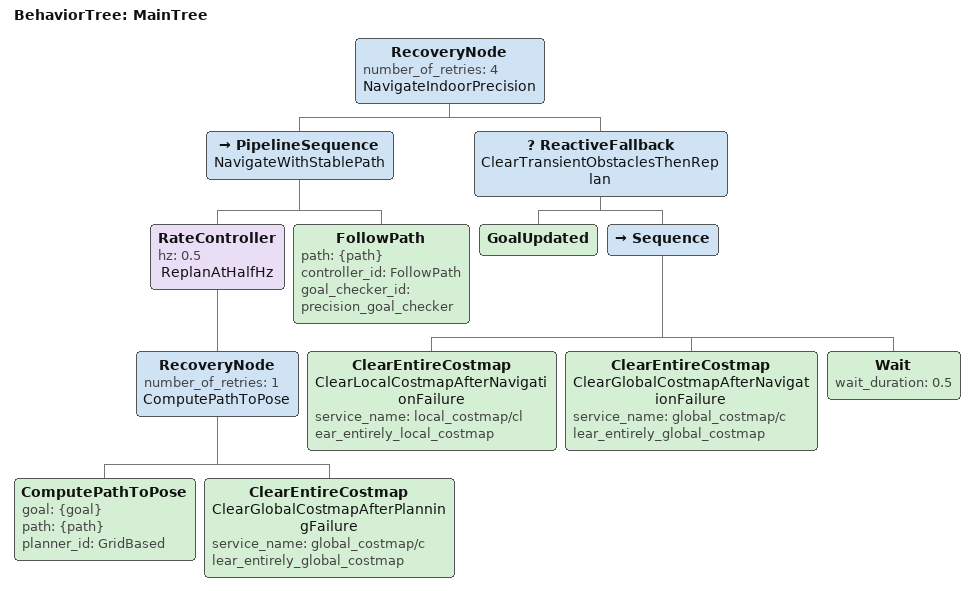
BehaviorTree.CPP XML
<!-- Indoor precision tree. Recovery clears transient costmap data and
     replans; it never drives open-loop toward a nearby table, wall or door. -->
<root main_tree_to_execute="MainTree">
  <BehaviorTree ID="MainTree">
    <RecoveryNode number_of_retries="4" name="NavigateIndoorPrecision">
      <PipelineSequence name="NavigateWithStablePath">
        <RateController hz="0.5" name="ReplanAtHalfHz">
          <RecoveryNode number_of_retries="1" name="ComputePathToPose">
            <ComputePathToPose
              goal="{goal}"
              path="{path}"
              planner_id="GridBased"/>
            <ClearEntireCostmap
              name="ClearGlobalCostmapAfterPlanningFailure"
              service_name="global_costmap/clear_entirely_global_costmap"/>
          </RecoveryNode>
        </RateController>
        <FollowPath
          path="{path}"
          controller_id="FollowPath"
          goal_checker_id="precision_goal_checker"/>
      </PipelineSequence>
      <ReactiveFallback name="ClearTransientObstaclesThenReplan">
        <GoalUpdated/>
        <Sequence>
          <ClearEntireCostmap
            name="ClearLocalCostmapAfterNavigationFailure"
            service_name="local_costmap/clear_entirely_local_costmap"/>
          <ClearEntireCostmap
            name="ClearGlobalCostmapAfterNavigationFailure"
            service_name="global_costmap/clear_entirely_global_costmap"/>
          <Wait wait_duration="0.5"/>
        </Sequence>
      </ReactiveFallback>
    </RecoveryNode>
  </BehaviorTree>
</root>
